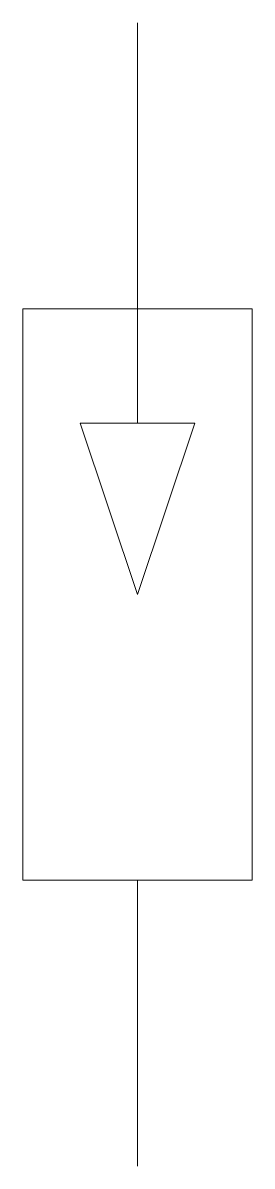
# Model space of a CAD drawing. Extents: x -2 to 2, y -10 to 10.
import ezdxf

# ---------------------------------------------------------------- set-up
doc = ezdxf.new("R2010")
doc.units = 0
doc.layers.get('0').update_dxf_attribs({"linetype": 'CONTINUOUS', "lineweight": 0})

msp = doc.modelspace()

# ---------------------------------------------------------------- linework, layer by layer
at = {"linetype": 'CONTINUOUS'}
for p, q in [((0, 10), (0, 3)), ((-2, -5), (-2, 5)), ((-2, 5), (2, 5)), ((2, 5), (2, -5)), ((0, 0), (-1, 3)), ((-1, 3), (1, 3)), ((1, 3), (0, 0)), ((2, -5), (-2, -5)), ((0, -10), (0, -5))]:
    msp.add_line(p, q, dxfattribs=at)

doc.saveas('drawing.dxf')
